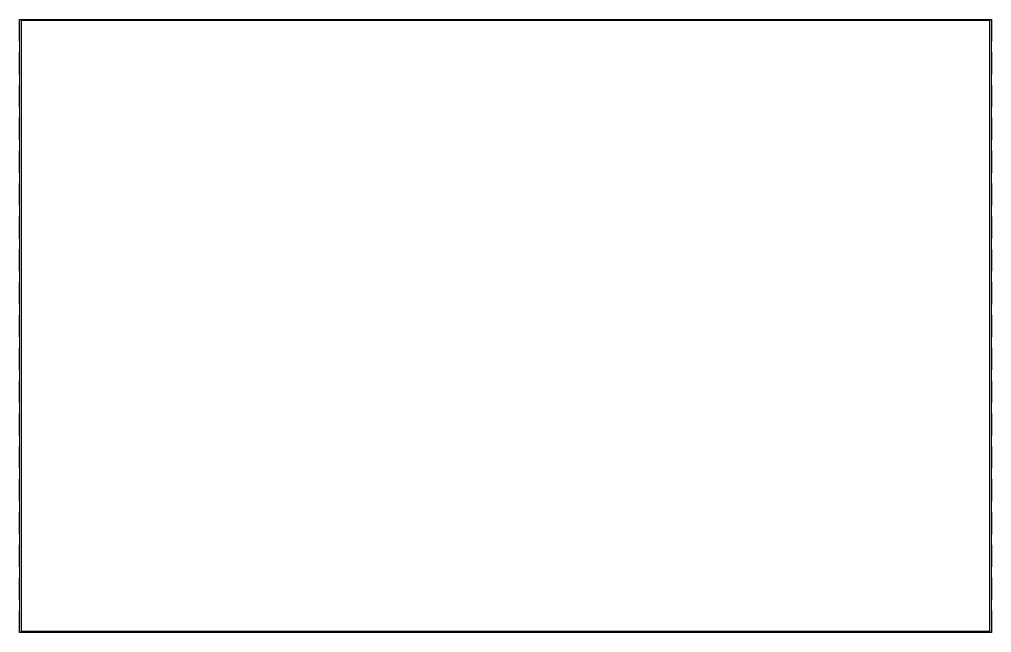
# Paper-space layout 'DATA-MODULES' of a CAD drawing. Header units: feet, sheet in inches. Extents: x -0.2 to 16.5, y -0.2 to 10.3.
# The model-space entities are those that its viewports show. They can reach past a viewport. Long polylines and large blocks are cut down to what shows.
import ezdxf

# ---------------------------------------------------------------- set-up
doc = ezdxf.new("R2010")
doc.units = ezdxf.units.FT
doc.header["$MEASUREMENT"] = 0
doc.linetypes.add('DASHED', pattern=[0.75, 0.5, -0.25])
doc.layers.add('LOCKED (NO PRINT)', color=7, linetype='Continuous', plot=False)

# ---------------------------------------------------------------- blocks, each defined once
blk = doc.blocks.new('*U154')
at = {"layer": 'LOCKED (NO PRINT)', "color": 7}
blk.add_lwpolyline([(51.78, 13042.215), (68.451, 13042.215), (68.451, 13031.683), (51.78, 13031.683)], close=True, dxfattribs=at)

msp = doc.modelspace()

# ---------------------------------------------------------------- block references
at = {"color": 3}
msp.add_blockref('*U154', (3949.44869, 16828.99928), dxfattribs=at)

psp = doc.layouts.new('DATA-MODULES')

# ---------------------------------------------------------------- linework, layer by layer
at = {"layer": 'LOCKED (NO PRINT)', "color": 7, "linetype": 'DASHED', "ltscale": 0.75}
psp.add_lwpolyline([(-0.162, 10.291), (16.478, 10.291), (16.478, -0.209), (-0.162, -0.209)], close=True, dxfattribs=at)

# ---------------------------------------------------------------- viewports
at = {"layer": 'Defpoints', "color": 7, "view_target_point": (5336.46529, 18394.13643)}
psp.add_viewport(center=(8.158, 5.041), size=(16.64, 10.5), view_center_point=(-1326.90076, 11471.81175), view_height=10.5632981, dxfattribs=at)

doc.saveas('drawing.dxf')
